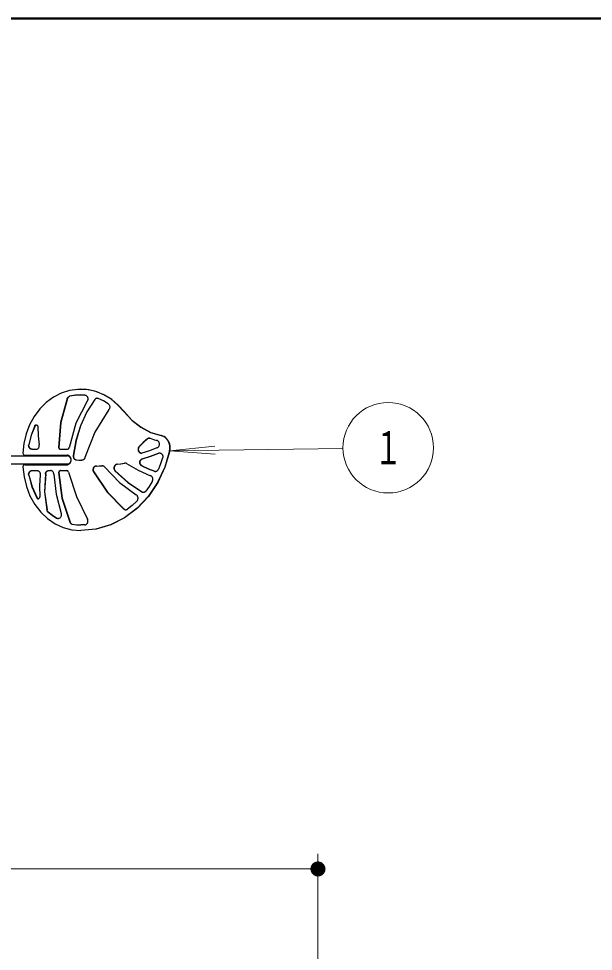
# Model space of a CAD drawing. Units: millimetres on the paper. Extents: x -385 to 0, y -594 to 267.
# Drawn here: x -175.6 to -137.5, y 205.1 to 267 of the extents above; entities that cross this region are included whole.
import ezdxf
from ezdxf.enums import TextEntityAlignment as Align

# ---------------------------------------------------------------- set-up
doc = ezdxf.new("R2010")
doc.units = ezdxf.units.MM
doc.layers.add('LY_1', color=7, linetype='Continuous', lineweight=13)
doc.styles.add('ＭＳ ゴシック', font='')
doc.styles.get('ＭＳ ゴシック').set_extended_font_data('MS Gothic')

# ---------------------------------------------------------------- blocks, each defined once
blk = doc.blocks.new('filled_dot')
at = {"color": 0, "linetype": 'Continuous', "lineweight": -2, "const_width": 1.25}
blk.add_lwpolyline([(-0.625, 0, 1), (0.625, 0, 1)], format="xyb", close=True, dxfattribs=at)

msp = doc.modelspace()

# ---------------------------------------------------------------- linework, layer by layer
at = {"layer": 'LY_1', "lineweight": 50}
msp.add_line((0, 267), (-385, 267), dxfattribs=at)
at = {"layer": 'LY_1', "lineweight": 25}
for p, q in [((-174.704, 238.439), (-174.43, 238.439)), ((-172.809, 238.439), (-172.35, 238.439)), ((-176.444, 238.001), (-172.367, 238.001)), ((-175.171, 238.051), (-172.377, 238.051)), ((-176.444, 237.467), (-172.367, 237.467)), ((-175.171, 237.417), (-172.377, 237.417)), ((-174.704, 237.03), (-174.367, 237.03)), ((-173.599, 237.03), (-173.469, 237.03)), ((-172.806, 237.03), (-172.397, 237.03))]:
    msp.add_line(p, q, dxfattribs=at)
at = {"layer": 'LY_1'}
for p, q in [((-165.558, 238.348), (-162.573, 238.65)), ((-154.085, 238.504), (-165.558, 238.348)), ((-165.558, 238.348), (-162.566, 238.127)), ((-155.743, 201.61), (-155.743, 211.61)), ((-342.481, 210.61), (-155.743, 210.61))]:
    msp.add_line(p, q, dxfattribs=at)
at = {"layer": 'LY_1', "lineweight": 25}
for points in [[(-168.613, 240.943), (-169.021, 241.398), (-169.483, 241.779), (-169.988, 242.077), (-170.526, 242.285), (-171.084, 242.399), (-171.652, 242.417), (-172.215, 242.338), (-172.761, 242.163), (-173.28, 241.897), (-173.759, 241.546), (-174.187, 241.117), (-174.556, 240.619), (-174.857, 240.064), (-175.084, 239.464), (-175.231, 238.831), (-175.296, 238.18)], [(-172.365, 241.811), (-172.349, 241.846), (-172.329, 241.877), (-172.304, 241.904), (-172.276, 241.927), (-172.245, 241.944), (-172.213, 241.955)], [(-172.345, 241.811), (-172.329, 241.846), (-172.309, 241.877), (-172.284, 241.904), (-172.256, 241.927), (-172.225, 241.944), (-172.193, 241.955)], [(-171.193, 242.034), (-171.706, 242.038), (-172.213, 241.955)], [(-171.461, 242.047), (-171.829, 242.023), (-172.193, 241.955)], [(-168.593, 240.943), (-168.98, 241.377), (-169.415, 241.744), (-169.89, 242.037), (-170.396, 242.251), (-170.924, 242.38), (-171.461, 242.422)], [(-171.193, 242.034), (-171.165, 242.029), (-171.137, 242.02), (-171.11, 242.006), (-171.086, 241.989), (-171.063, 241.968), (-171.043, 241.944), (-171.027, 241.917), (-171.013, 241.887), (-171.003, 241.856), (-170.997, 241.823), (-170.994, 241.79), (-170.995, 241.757), (-171.001, 241.724), (-171.009, 241.692), (-171.022, 241.662), (-171.038, 241.634)], [(-172.365, 241.811), (-172.8, 240.222), (-172.934, 238.562)], [(-172.345, 241.811), (-172.78, 240.222), (-172.914, 238.562)], [(-171.038, 241.634), (-171.787, 240.168), (-172.227, 238.543)], [(-170.544, 241.744), (-171.074, 240.915), (-171.494, 240.005), (-171.795, 239.034), (-171.97, 238.023)], [(-170.524, 241.744), (-171.054, 240.915), (-171.474, 240.005), (-171.775, 239.034), (-171.95, 238.023)], [(-170.544, 241.744), (-170.521, 241.771), (-170.495, 241.793), (-170.466, 241.81), (-170.436, 241.823), (-170.404, 241.83), (-170.372, 241.831), (-170.339, 241.827), (-170.308, 241.817)], [(-170.37, 241.831), (-170.399, 241.827), (-170.428, 241.819), (-170.455, 241.806), (-170.48, 241.789), (-170.504, 241.768), (-170.524, 241.744)], [(-169.647, 241.455), (-169.969, 241.656), (-170.308, 241.817)], [(-169.647, 241.455), (-169.621, 241.434), (-169.599, 241.409), (-169.579, 241.38), (-169.564, 241.348), (-169.552, 241.314), (-169.546, 241.278), (-169.543, 241.242), (-169.545, 241.206), (-169.552, 241.17), (-169.563, 241.136), (-169.579, 241.104), (-169.598, 241.075)], [(-169.598, 241.075), (-170.536, 239.576), (-171.19, 237.888)], [(-168.613, 240.943), (-168.09, 240.369), (-167.492, 239.904), (-166.835, 239.56), (-166.138, 239.347)], [(-168.593, 240.943), (-168.07, 240.369), (-167.472, 239.904), (-166.815, 239.56), (-166.118, 239.347)], [(-174.518, 239.999), (-174.763, 239.386), (-174.917, 238.734)], [(-174.498, 239.999), (-174.743, 239.386), (-174.897, 238.734)], [(-174.518, 239.999), (-174.509, 240.014), (-174.498, 240.028), (-174.486, 240.039), (-174.472, 240.049), (-174.458, 240.056), (-174.443, 240.06), (-174.427, 240.062), (-174.411, 240.062), (-174.395, 240.058), (-174.38, 240.052), (-174.366, 240.044), (-174.354, 240.033), (-174.342, 240.02), (-174.333, 240.005), (-174.325, 239.989), (-174.32, 239.972), (-174.316, 239.954), (-174.315, 239.936)], [(-174.414, 240.062), (-174.431, 240.058), (-174.447, 240.052), (-174.462, 240.042), (-174.476, 240.03), (-174.488, 240.016), (-174.498, 239.999)], [(-174.315, 239.936), (-174.293, 239.334), (-174.218, 238.738)], [(-167.053, 239.138), (-167.334, 238.89), (-167.601, 238.624)], [(-167.033, 239.138), (-167.314, 238.89), (-167.581, 238.624)], [(-167.053, 239.138), (-167.024, 239.159), (-166.992, 239.173), (-166.959, 239.182), (-166.925, 239.185), (-166.891, 239.182), (-166.858, 239.172)], [(-166.916, 239.185), (-166.947, 239.181), (-166.978, 239.171), (-167.006, 239.157), (-167.033, 239.138)], [(-166.858, 239.172), (-166.639, 239.095), (-166.417, 239.03)], [(-166.395, 238.55), (-166.366, 238.564), (-166.34, 238.583), (-166.316, 238.605), (-166.295, 238.632), (-166.278, 238.662), (-166.264, 238.694), (-166.255, 238.728), (-166.25, 238.764), (-166.249, 238.8), (-166.253, 238.835), (-166.262, 238.87), (-166.274, 238.903), (-166.29, 238.933), (-166.31, 238.96), (-166.334, 238.984), (-166.36, 239.004), (-166.388, 239.019), (-166.417, 239.03)], [(-165.578, 238.348), (-165.561, 238.457), (-165.557, 238.568), (-165.566, 238.679), (-165.588, 238.787), (-165.623, 238.891), (-165.67, 238.988), (-165.727, 239.077), (-165.795, 239.156), (-165.871, 239.224), (-165.955, 239.279), (-166.044, 239.32), (-166.138, 239.347)], [(-165.558, 238.348), (-165.541, 238.457), (-165.537, 238.568), (-165.546, 238.679), (-165.568, 238.787), (-165.603, 238.891), (-165.65, 238.988), (-165.707, 239.077), (-165.775, 239.156), (-165.851, 239.224), (-165.935, 239.279), (-166.024, 239.32), (-166.118, 239.347)], [(-174.704, 238.439), (-174.735, 238.441), (-174.766, 238.449), (-174.796, 238.462), (-174.823, 238.48), (-174.848, 238.502), (-174.87, 238.529), (-174.889, 238.558), (-174.903, 238.591), (-174.913, 238.625), (-174.919, 238.661), (-174.92, 238.698), (-174.917, 238.734)], [(-174.684, 238.439), (-174.715, 238.441), (-174.746, 238.449), (-174.776, 238.462), (-174.803, 238.48), (-174.828, 238.502), (-174.85, 238.529), (-174.869, 238.558), (-174.883, 238.591), (-174.893, 238.625), (-174.899, 238.661), (-174.9, 238.698), (-174.897, 238.734)], [(-174.43, 238.439), (-174.401, 238.441), (-174.373, 238.447), (-174.346, 238.458), (-174.32, 238.473), (-174.297, 238.492), (-174.275, 238.514), (-174.256, 238.539), (-174.241, 238.567), (-174.229, 238.597), (-174.22, 238.628), (-174.215, 238.661), (-174.214, 238.694), (-174.215, 238.716), (-174.218, 238.738)], [(-165.578, 238.348), (-165.904, 237.251), (-166.381, 236.23), (-166.997, 235.314), (-167.736, 234.528), (-168.577, 233.894), (-169.496, 233.427), (-170.47, 233.143), (-171.471, 233.047)], [(-165.558, 238.348), (-165.884, 237.251), (-166.361, 236.23), (-166.977, 235.314), (-167.716, 234.528), (-168.557, 233.894), (-169.476, 233.427), (-170.45, 233.143), (-171.451, 233.047)], [(-167.601, 238.624), (-167.622, 238.599), (-167.64, 238.571), (-167.654, 238.54), (-167.664, 238.507), (-167.67, 238.473), (-167.672, 238.438), (-167.67, 238.403), (-167.663, 238.369), (-167.653, 238.337), (-167.639, 238.306), (-167.621, 238.278), (-167.6, 238.253), (-167.576, 238.232), (-167.55, 238.214), (-167.522, 238.201), (-167.492, 238.193), (-167.462, 238.189), (-167.432, 238.191), (-167.416, 238.193), (-167.401, 238.197)], [(-167.581, 238.624), (-167.603, 238.597), (-167.621, 238.567), (-167.636, 238.534), (-167.646, 238.499), (-167.651, 238.463), (-167.652, 238.426), (-167.648, 238.39), (-167.639, 238.354), (-167.626, 238.321), (-167.609, 238.29), (-167.588, 238.262), (-167.564, 238.238), (-167.537, 238.219), (-167.508, 238.204), (-167.477, 238.194), (-167.445, 238.19)], [(-167.401, 238.197), (-166.895, 238.362), (-166.395, 238.55)], [(-167.391, 237.813), (-166.851, 237.986), (-166.318, 238.184)], [(-167.371, 237.813), (-166.831, 237.986), (-166.298, 238.184)], [(-166.318, 238.184), (-166.289, 238.193), (-166.258, 238.197), (-166.228, 238.196), (-166.198, 238.191), (-166.169, 238.18), (-166.142, 238.166), (-166.117, 238.147), (-166.094, 238.123), (-166.074, 238.097), (-166.058, 238.068), (-166.045, 238.036), (-166.036, 238.002), (-166.032, 237.968), (-166.031, 237.933), (-166.035, 237.898), (-166.043, 237.864)], [(-166.237, 238.197), (-166.268, 238.193), (-166.298, 238.184)], [(-172.377, 237.417), (-172.338, 237.421), (-172.299, 237.43), (-172.263, 237.446), (-172.228, 237.468), (-172.197, 237.495), (-172.169, 237.527), (-172.146, 237.563), (-172.127, 237.603), (-172.113, 237.645), (-172.105, 237.689), (-172.102, 237.734), (-172.105, 237.779), (-172.113, 237.823), (-172.127, 237.866), (-172.146, 237.906), (-172.169, 237.942), (-172.197, 237.974), (-172.228, 238.001), (-172.263, 238.022), (-172.299, 238.038), (-172.338, 238.048), (-172.377, 238.051)], [(-171.97, 238.023), (-171.971, 237.983), (-171.967, 237.942), (-171.957, 237.904), (-171.942, 237.867), (-171.922, 237.834), (-171.898, 237.805), (-171.87, 237.78), (-171.839, 237.762), (-171.806, 237.749), (-171.771, 237.743)], [(-171.95, 238.023), (-171.951, 237.983), (-171.947, 237.942), (-171.937, 237.904), (-171.922, 237.867), (-171.902, 237.834), (-171.878, 237.805), (-171.85, 237.78), (-171.819, 237.762), (-171.786, 237.749), (-171.751, 237.743)], [(-171.771, 237.743), (-171.589, 237.728), (-171.406, 237.717)], [(-171.751, 237.743), (-171.569, 237.728), (-171.386, 237.717)], [(-171.19, 237.888), (-171.199, 237.862), (-171.211, 237.837), (-171.224, 237.814), (-171.24, 237.792), (-171.258, 237.773), (-171.278, 237.756), (-171.3, 237.742), (-171.322, 237.731), (-171.346, 237.723), (-171.37, 237.718), (-171.388, 237.717), (-171.406, 237.717)], [(-169.079, 237.445), (-168.825, 237.484), (-168.572, 237.529)], [(-169.059, 237.445), (-168.805, 237.484), (-168.552, 237.529)], [(-168.43, 237.499), (-168.463, 237.517), (-168.499, 237.528), (-168.535, 237.532), (-168.572, 237.529)], [(-168.527, 237.532), (-168.54, 237.531), (-168.552, 237.529)], [(-167.423, 237.341), (-167.449, 237.356), (-167.474, 237.376), (-167.496, 237.4), (-167.515, 237.426), (-167.53, 237.456), (-167.542, 237.488), (-167.55, 237.521), (-167.554, 237.555), (-167.554, 237.59), (-167.549, 237.624), (-167.541, 237.657), (-167.529, 237.689), (-167.513, 237.718), (-167.494, 237.744), (-167.471, 237.768), (-167.447, 237.787), (-167.42, 237.802), (-167.391, 237.813)], [(-167.403, 237.341), (-167.429, 237.356), (-167.454, 237.376), (-167.476, 237.4), (-167.495, 237.426), (-167.51, 237.456), (-167.522, 237.488), (-167.53, 237.521), (-167.534, 237.555), (-167.534, 237.59), (-167.529, 237.624), (-167.521, 237.657), (-167.509, 237.689), (-167.493, 237.718), (-167.474, 237.744), (-167.451, 237.768), (-167.427, 237.787), (-167.4, 237.802), (-167.371, 237.813)], [(-166.043, 237.864), (-166.17, 237.485), (-166.317, 237.115)], [(-175.296, 237.288), (-175.228, 236.617), (-175.072, 235.965), (-174.832, 235.349), (-174.513, 234.783), (-174.123, 234.279), (-173.671, 233.849), (-173.168, 233.504), (-172.625, 233.252), (-172.055, 233.098), (-171.471, 233.047)], [(-174.917, 236.735), (-174.92, 236.771), (-174.919, 236.807), (-174.913, 236.843), (-174.903, 236.878), (-174.889, 236.91), (-174.87, 236.94), (-174.848, 236.966), (-174.823, 236.988), (-174.796, 237.006), (-174.766, 237.019), (-174.735, 237.027), (-174.704, 237.03)], [(-174.897, 236.735), (-174.9, 236.771), (-174.899, 236.807), (-174.893, 236.843), (-174.883, 236.878), (-174.869, 236.91), (-174.85, 236.94), (-174.828, 236.966), (-174.803, 236.988), (-174.776, 237.006), (-174.746, 237.019), (-174.715, 237.027), (-174.684, 237.03)], [(-174.367, 237.03), (-174.336, 237.027), (-174.305, 237.02), (-174.276, 237.007), (-174.249, 236.99), (-174.224, 236.968), (-174.202, 236.943), (-174.184, 236.914), (-174.169, 236.883), (-174.158, 236.849), (-174.152, 236.814), (-174.15, 236.778), (-174.152, 236.742)], [(-173.812, 236.823), (-173.804, 236.857), (-173.793, 236.89), (-173.778, 236.92), (-173.759, 236.947), (-173.738, 236.971), (-173.713, 236.992), (-173.687, 237.008), (-173.658, 237.02), (-173.629, 237.027), (-173.599, 237.03)], [(-173.792, 236.823), (-173.784, 236.857), (-173.773, 236.89), (-173.758, 236.92), (-173.739, 236.947), (-173.718, 236.971), (-173.693, 236.992), (-173.667, 237.008), (-173.638, 237.02), (-173.609, 237.027), (-173.579, 237.03)], [(-173.252, 236.792), (-173.256, 236.829), (-173.265, 236.866), (-173.279, 236.901), (-173.297, 236.932), (-173.319, 236.961), (-173.345, 236.985), (-173.373, 237.004), (-173.404, 237.018), (-173.436, 237.027), (-173.469, 237.03)], [(-172.931, 236.901), (-172.717, 235.207), (-172.19, 233.607)], [(-172.911, 236.901), (-172.697, 235.207), (-172.17, 233.607)], [(-172.276, 236.935), (-171.752, 235.321), (-171.023, 233.817)], [(-170.451, 237.328), (-170.479, 237.325), (-170.507, 237.318), (-170.534, 237.307), (-170.559, 237.291), (-170.583, 237.272), (-170.604, 237.249), (-170.622, 237.224), (-170.637, 237.195), (-170.649, 237.165), (-170.657, 237.133), (-170.661, 237.101), (-170.662, 237.067), (-170.659, 237.034), (-170.652, 237.002), (-170.641, 236.971), (-170.627, 236.943)], [(-170.431, 237.328), (-170.459, 237.325), (-170.487, 237.318), (-170.514, 237.307), (-170.539, 237.291), (-170.563, 237.272), (-170.584, 237.249), (-170.602, 237.224), (-170.617, 237.195), (-170.629, 237.165), (-170.637, 237.133), (-170.641, 237.101), (-170.642, 237.067), (-170.639, 237.034), (-170.632, 237.002), (-170.621, 236.971), (-170.607, 236.943)], [(-170.627, 236.943), (-169.718, 235.605), (-168.614, 234.479)], [(-170.607, 236.943), (-169.698, 235.605), (-168.594, 234.479)], [(-170.451, 237.328), (-170.256, 237.335), (-170.062, 237.345)], [(-170.431, 237.328), (-170.236, 237.335), (-170.042, 237.345)], [(-169.894, 237.268), (-169.917, 237.292), (-169.943, 237.312), (-169.971, 237.328), (-170, 237.339), (-170.031, 237.344), (-170.062, 237.345)], [(-169.894, 237.268), (-168.903, 236.244), (-167.784, 235.413)], [(-169.079, 237.445), (-169.109, 237.438), (-169.139, 237.426), (-169.166, 237.41), (-169.191, 237.389), (-169.213, 237.364), (-169.232, 237.336), (-169.248, 237.305), (-169.259, 237.271), (-169.266, 237.237), (-169.269, 237.201), (-169.267, 237.165), (-169.261, 237.13), (-169.251, 237.097), (-169.236, 237.065), (-169.218, 237.036), (-169.197, 237.01)], [(-169.059, 237.445), (-169.089, 237.438), (-169.119, 237.426), (-169.146, 237.41), (-169.171, 237.389), (-169.193, 237.364), (-169.212, 237.336), (-169.228, 237.305), (-169.239, 237.271), (-169.246, 237.237), (-169.249, 237.201), (-169.247, 237.165), (-169.241, 237.13), (-169.231, 237.097), (-169.216, 237.065), (-169.198, 237.036), (-169.177, 237.01)], [(-169.197, 237.01), (-168.346, 236.244), (-167.415, 235.614)], [(-169.177, 237.01), (-168.326, 236.244), (-167.395, 235.614)], [(-168.43, 237.499), (-167.652, 237.047), (-166.838, 236.689)], [(-167.423, 237.341), (-167.002, 237.15), (-166.573, 236.986)], [(-167.403, 237.341), (-166.982, 237.15), (-166.553, 236.986)], [(-166.573, 236.986), (-166.547, 236.979), (-166.521, 236.976), (-166.494, 236.977), (-166.468, 236.981), (-166.443, 236.989), (-166.418, 237), (-166.395, 237.015), (-166.373, 237.032), (-166.354, 237.053), (-166.337, 237.076), (-166.326, 237.095), (-166.317, 237.115)], [(-166.553, 236.986), (-166.527, 236.979), (-166.501, 236.976)], [(-174.917, 236.735), (-174.717, 235.944), (-174.382, 235.216)], [(-174.897, 236.735), (-174.697, 235.944), (-174.362, 235.216)], [(-174.152, 236.742), (-174.207, 236.021), (-174.185, 235.298)], [(-173.812, 236.823), (-173.879, 235.615), (-173.713, 234.419)], [(-173.792, 236.823), (-173.859, 235.615), (-173.693, 234.419)], [(-173.252, 236.792), (-173.103, 235.464), (-172.769, 234.181)], [(-166.726, 236.31), (-166.932, 235.983), (-167.156, 235.672)], [(-166.726, 236.31), (-166.711, 236.338), (-166.7, 236.369), (-166.692, 236.401), (-166.688, 236.434), (-166.688, 236.467), (-166.692, 236.5), (-166.699, 236.532), (-166.71, 236.562), (-166.725, 236.591), (-166.742, 236.617), (-166.763, 236.64), (-166.786, 236.66), (-166.811, 236.677), (-166.838, 236.689)], [(-167.415, 235.614), (-167.392, 235.602), (-167.369, 235.594), (-167.345, 235.589), (-167.321, 235.587), (-167.296, 235.589), (-167.272, 235.593), (-167.248, 235.601), (-167.226, 235.611), (-167.204, 235.625), (-167.184, 235.641), (-167.169, 235.656), (-167.156, 235.672)], [(-174.382, 235.216), (-174.373, 235.202), (-174.362, 235.19), (-174.35, 235.18), (-174.337, 235.172), (-174.322, 235.165), (-174.308, 235.162), (-174.293, 235.161), (-174.277, 235.162), (-174.263, 235.165), (-174.248, 235.171), (-174.235, 235.179), (-174.223, 235.19), (-174.212, 235.202), (-174.203, 235.215), (-174.195, 235.231), (-174.189, 235.247), (-174.186, 235.264), (-174.184, 235.281), (-174.184, 235.289), (-174.185, 235.298)], [(-174.362, 235.216), (-174.352, 235.201), (-174.341, 235.189), (-174.328, 235.178), (-174.313, 235.17), (-174.298, 235.164), (-174.282, 235.161)], [(-167.747, 235.002), (-167.725, 235.026), (-167.707, 235.053), (-167.692, 235.084), (-167.681, 235.116), (-167.674, 235.149), (-167.67, 235.184), (-167.672, 235.219), (-167.677, 235.253), (-167.686, 235.286), (-167.699, 235.317), (-167.716, 235.346), (-167.736, 235.372), (-167.759, 235.394), (-167.784, 235.413)], [(-167.395, 235.614), (-167.353, 235.595), (-167.308, 235.588)], [(-168.614, 234.479), (-168.594, 234.464), (-168.572, 234.452), (-168.55, 234.442), (-168.527, 234.435), (-168.503, 234.432), (-168.479, 234.431), (-168.456, 234.433), (-168.432, 234.439), (-168.409, 234.447), (-168.387, 234.458), (-168.378, 234.464), (-168.369, 234.47)], [(-168.594, 234.479), (-168.567, 234.46), (-168.538, 234.445), (-168.507, 234.435), (-168.476, 234.431)], [(-167.747, 235.002), (-168.05, 234.724), (-168.369, 234.47)], [(-173.639, 234.289), (-173.664, 234.316), (-173.685, 234.347), (-173.702, 234.381), (-173.713, 234.419)], [(-173.619, 234.289), (-173.644, 234.316), (-173.665, 234.347), (-173.682, 234.381), (-173.693, 234.419)], [(-173.639, 234.289), (-173.363, 234.062), (-173.07, 233.867)], [(-173.619, 234.289), (-173.343, 234.062), (-173.05, 233.867)], [(-172.769, 234.181), (-172.76, 234.145), (-172.755, 234.108), (-172.755, 234.07), (-172.76, 234.033), (-172.77, 233.997), (-172.785, 233.963), (-172.803, 233.932), (-172.826, 233.904), (-172.852, 233.881), (-172.88, 233.863), (-172.911, 233.85), (-172.943, 233.842), (-172.975, 233.84), (-173.008, 233.843), (-173.04, 233.853), (-173.07, 233.867)], [(-173.05, 233.867), (-173.007, 233.848), (-172.961, 233.84)], [(-171.193, 233.429), (-171.165, 233.433), (-171.137, 233.441), (-171.111, 233.453), (-171.086, 233.469), (-171.063, 233.489), (-171.043, 233.512), (-171.025, 233.538), (-171.011, 233.566), (-170.999, 233.597), (-170.992, 233.628), (-170.988, 233.661), (-170.988, 233.694), (-170.991, 233.727), (-170.998, 233.758), (-171.009, 233.789), (-171.023, 233.817)], [(-172.19, 233.607), (-172.172, 233.573), (-172.15, 233.544), (-172.124, 233.518), (-172.095, 233.498), (-172.064, 233.483), (-172.031, 233.474)], [(-172.17, 233.607), (-172.152, 233.573), (-172.13, 233.544), (-172.104, 233.518), (-172.075, 233.498), (-172.044, 233.483), (-172.011, 233.474)], [(-172.031, 233.474), (-171.752, 233.435), (-171.471, 233.422)], [(-172.011, 233.474), (-171.737, 233.435), (-171.461, 233.422)], [(-171.193, 233.429), (-171.332, 233.424), (-171.471, 233.422)]]:
    msp.add_lwpolyline(points, dxfattribs=at)
at = {"layer": 'LY_1'}
msp.add_circle((-151.086, 238.544), 3, dxfattribs=at)
at = {"layer": 'LY_1', "lineweight": 25}
for centre, radius, start, end in [((-175.171, 238.176), 0.125, 177.98556, 270), ((-172.809, 238.564), 0.125, 180.66301, 270), ((-172.789, 238.564), 0.125, 180.66301, 270), ((-172.35, 238.564), 0.125, 270, 350.61054), ((-172.367, 237.734), 0.267, 14.90388, 90), ((-172.367, 237.734), 0.267, 270, 345.09612), ((-175.171, 237.292), 0.125, 90, 182.01444), ((-172.806, 236.905), 0.125, 90, 181.77237), ((-172.786, 236.905), 0.125, 90, 181.77237), ((-172.397, 236.905), 0.125, 14.12, 90)]:
    msp.add_arc(centre, radius, start, end, dxfattribs=at)

# ---------------------------------------------------------------- block references
at = {"layer": 'LY_1', "xscale": 0.4, "yscale": 0.4, "rotation": 180}
msp.add_blockref('filled_dot', (-155.743, 210.61), dxfattribs=at)

# ---------------------------------------------------------------- texts
at = {"layer": 'LY_1', "style": 'ＭＳ ゴシック', "width": 0.6}
msp.add_text('１', height=2.199, dxfattribs=at).set_placement((-151.086, 238.544), align=Align.MIDDLE_CENTER)

doc.saveas('drawing.dxf')
